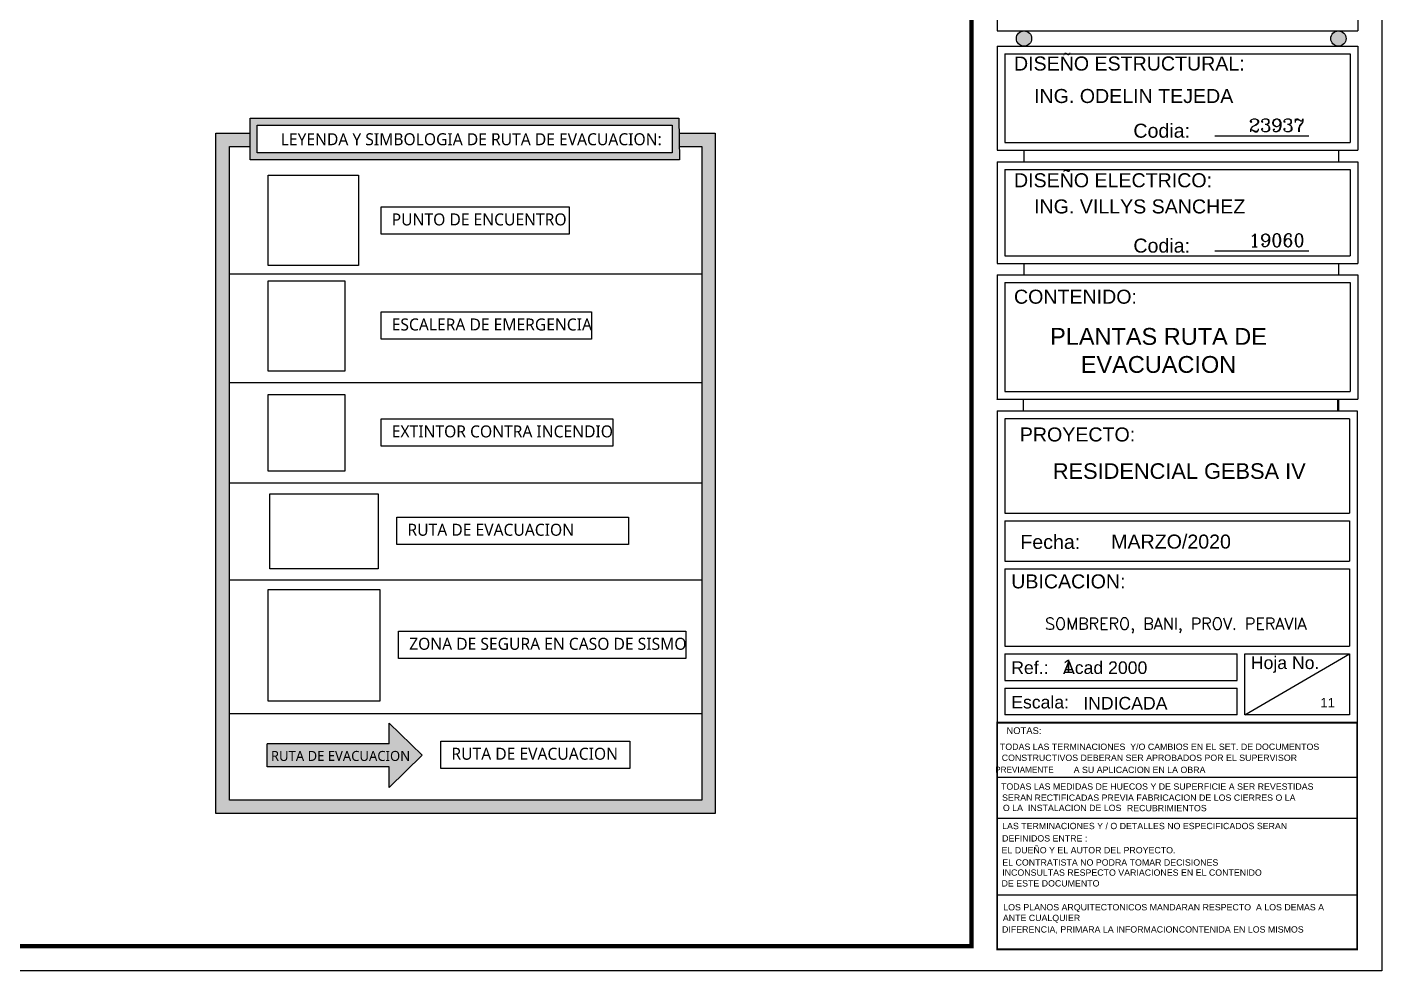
# Model space of a CAD drawing. Header units: feet. Extents: x 1019 to 2236, y -546 to 122.
# Drawn here: x 1108.7 to 1140.28, y -481.55 to -459.55 of the extents above; entities that cross this region are included whole.
import ezdxf
from ezdxf.enums import TextEntityAlignment as Align

# ---------------------------------------------------------------- set-up
doc = ezdxf.new("R2010")
doc.units = ezdxf.units.FT
doc.header["$LTSCALE"] = 0.05
doc.header["$MEASUREMENT"] = 0
doc.linetypes.add('ACAD_ISO03W100', pattern=[30, 12, -18])
for name, color, linetype in [('1', 5, 'ACAD_ISO03W100'), ('MARCO', 1, 'Continuous'), ('SIMBOLOGIA', 6, 'Continuous'), ('Simbolos de evacuacion', 7, 'Continuous'), ('TARGETA', 7, 'Continuous'), ('TARJETA2', 1, 'Continuous'), ('TEXTO', 2, 'Continuous'), ('textos', 7, 'Continuous'), ('TEXXT', 2, 'Continuous'), ('TXT', 2, 'Continuous')]:
    doc.layers.add(name, color=color, linetype=linetype)
doc.styles.add('ads', font='trebuc.ttf', dxfattribs={"height": 0.14})
doc.styles.add('DAMIAN', font='arial.ttf', dxfattribs={"height": 0.12})
doc.styles.add('DIMTEXT', font='arial.ttf')
doc.styles.get("Standard").update_dxf_attribs({"font": 'arial.ttf'})
doc.styles.add('TITTEXTM', font='romanc.shx')
picture_1 = doc.add_image_def('image1.jpg', size_in_pixel=(300, 300))
picture_2 = doc.add_image_def('image2.jpg', size_in_pixel=(240, 283))
picture_3 = doc.add_image_def('image3.jpg', size_in_pixel=(500, 500))
picture_4 = doc.add_image_def('image4.jpg', size_in_pixel=(269, 187))
picture_5 = doc.add_image_def('image5.jpg', size_in_pixel=(300, 300))

# ---------------------------------------------------------------- blocks, each defined once
blk = doc.blocks.new('A$C3F7E4FC5')
at = {"layer": 'Simbolos de evacuacion'}
h = blk.add_hatch(color=94, dxfattribs=at)
h.paths.add_polyline_path([(0.529, 1.476), (0.777, 1.476), (0.388, 1.873), (0, 1.476), (0.248, 1.476), (0.248, 0), (0.529, 0)])
h.paths.add_polyline_path([(0.304, 0.016), (0.304, 1.703), (0.489, 1.703), (0.489, 0.016)], flags=24)
at = {"layer": 'SIMBOLOGIA', "color": 94, "linetype": 'Continuous'}
for p, q in [((0.388, 1.873), (0, 1.476)), ((0.388, 1.873), (0.777, 1.476)), ((0.248, 1.476), (0, 1.476)), ((0.248, 1.476), (0.248, 0)), ((0.529, 1.476), (0.529, 0)), ((0.777, 1.476), (0.529, 1.476)), ((0.529, 0), (0.248, 0))]:
    blk.add_line(p, q, dxfattribs=at)
at = {"layer": 'TXT', "insert": (0.397, 0.046, 1.463), "char_height": 0.12115, "width": 32.52459, "attachment_point": 4, "rotation": 90, "style": 'ads'}
blk.add_mtext('RUTA DE EVACUACION', dxfattribs=at)

msp = doc.modelspace()

# ---------------------------------------------------------------- hatches: boundary and pattern name
at = {"layer": 'Simbolos de evacuacion'}
h = msp.add_hatch(color=94, dxfattribs=at)
h.paths.add_polyline_path([(1123.903, -461.676), (1113.902, -461.676), (1113.902, -462.643), (1123.903, -462.643)])
h.paths.add_polyline_path([(1123.739, -461.84), (1123.739, -462.479), (1114.066, -462.479), (1114.066, -461.84)], flags=16)
h.paths.add_polyline_path([(1113.418, -462.334), (1113.902, -462.334), (1113.902, -462.022), (1113.105, -462.022), (1113.105, -477.885), (1124.74, -477.885), (1124.74, -462.022), (1123.903, -462.022), (1123.903, -462.334), (1124.428, -462.334), (1124.428, -477.573), (1113.418, -477.573)])
h.paths.add_polyline_path([(1114.542, -461.954), (1123.321, -461.954), (1123.321, -462.38), (1114.542, -462.38)], flags=8)
at = {"layer": 'textos'}
h = msp.add_hatch(color=7, dxfattribs=at)
h.paths.add_polyline_path([(1131.936, -459.639, 1), (1131.936, -459.994, 1)])
h.paths.add_polyline_path([(1139.262, -459.639, 1), (1139.262, -459.994, 1)])

# ---------------------------------------------------------------- linework, layer by layer
at = {"layer": '1', "color": 4, "linetype": 'Continuous'}
for p, q in [((1131.308, -477.035), (1139.701, -477.035)), ((1131.308, -477.993), (1139.701, -477.993)), ((1131.308, -479.778), (1139.701, -479.778))]:
    msp.add_line(p, q, dxfattribs=at)
at = {"layer": 'MARCO'}
msp.add_lwpolyline([(1054.272, -425.551), (1140.276, -425.551), (1140.276, -481.554), (1054.272, -481.554)], close=True, dxfattribs=at)
at = {"layer": 'MARCO', "const_width": 0.1}
msp.add_lwpolyline([(1130.712, -426.13), (1054.851, -426.13), (1054.851, -480.975), (1130.712, -480.975)], close=True, dxfattribs=at)
at = {"layer": 'Simbolos de evacuacion'}
for p, q in [((1113.418, -465.302), (1124.428, -465.302)), ((1113.418, -467.839), (1124.428, -467.839)), ((1113.418, -470.172), (1124.428, -470.172)), ((1113.418, -472.433), (1124.428, -472.433)), ((1113.418, -475.553), (1124.428, -475.553))]:
    msp.add_line(p, q, dxfattribs=at)
for points in [[(1113.902, -461.676), (1123.893, -461.676), (1123.903, -462.643), (1113.902, -462.643)], [(1114.066, -461.84), (1123.739, -461.84), (1123.739, -462.479), (1114.066, -462.479)], [(1116.954, -463.737), (1121.333, -463.737), (1121.333, -464.376), (1116.954, -464.376)], [(1116.954, -466.186), (1121.856, -466.186), (1121.856, -466.825), (1116.954, -466.825)], [(1116.954, -468.679), (1122.351, -468.679), (1122.351, -469.318), (1116.954, -469.318)], [(1117.322, -470.972), (1122.718, -470.972), (1122.718, -471.611), (1117.322, -471.611)], [(1117.362, -473.631), (1124.056, -473.631), (1124.056, -474.27), (1117.362, -474.27)], [(1118.345, -476.194), (1122.747, -476.194), (1122.747, -476.833), (1118.345, -476.833)]]:
    msp.add_lwpolyline(points, close=True, dxfattribs=at)
for points in [[(1123.903, -462.022), (1124.74, -462.022), (1124.74, -477.885), (1113.105, -477.885), (1113.105, -462.022), (1113.902, -462.022)], [(1123.903, -462.334), (1124.428, -462.334), (1124.428, -477.573), (1113.418, -477.573), (1113.418, -462.334), (1113.902, -462.334)]]:
    msp.add_lwpolyline(points, dxfattribs=at)
at = {"layer": 'TARGETA', "color": 3}
for p, q in [((1131.308, -457.077), (1131.308, -459.639)), ((1139.717, -457.077), (1139.717, -459.639)), ((1131.308, -459.639), (1139.717, -459.639)), ((1131.308, -459.994), (1131.308, -462.422)), ((1131.308, -459.994), (1139.717, -459.994)), ((1139.717, -459.994), (1139.717, -462.422)), ((1131.487, -460.173), (1131.487, -462.243)), ((1131.487, -460.173), (1139.538, -460.173)), ((1139.538, -460.173), (1139.538, -462.243)), ((1131.308, -462.422), (1139.717, -462.422)), ((1131.487, -462.243), (1139.538, -462.243)), ((1131.308, -462.69), (1131.308, -465.058)), ((1131.308, -462.69), (1139.717, -462.69)), ((1139.717, -462.69), (1139.717, -465.058)), ((1131.487, -462.869), (1131.487, -464.879)), ((1131.487, -462.869), (1139.538, -462.869)), ((1131.487, -462.869), (1131.487, -464.879)), ((1139.538, -462.869), (1139.538, -464.879)), ((1131.308, -465.058), (1139.717, -465.058)), ((1131.487, -464.879), (1139.538, -464.879)), ((1131.487, -464.879), (1139.538, -464.879)), ((1139.261, -465.058), (1139.261, -465.325)), ((1131.308, -465.325), (1131.308, -466.295)), ((1131.308, -465.325), (1131.308, -468.227)), ((1131.308, -465.325), (1131.308, -466.307)), ((1131.308, -465.325), (1139.717, -465.325)), ((1139.717, -465.325), (1139.717, -468.227)), ((1131.487, -465.504), (1131.487, -468.048)), ((1131.487, -465.504), (1139.538, -465.504)), ((1139.538, -465.504), (1139.538, -468.048)), ((1131.308, -468.227), (1139.717, -468.227)), ((1131.487, -468.048), (1139.538, -468.048)), ((1131.308, -468.493), (1139.701, -468.493)), ((1131.308, -468.493), (1131.308, -475.765)), ((1139.701, -468.493), (1139.701, -475.765)), ((1131.487, -468.683), (1131.487, -470.881)), ((1139.522, -468.683), (1131.487, -468.683)), ((1139.522, -468.683), (1139.522, -470.881)), ((1131.487, -470.881), (1139.522, -470.881)), ((1131.487, -471.06), (1139.522, -471.06)), ((1131.487, -471.06), (1131.487, -472.003)), ((1139.522, -471.06), (1139.522, -472.003)), ((1131.487, -472.003), (1139.522, -472.003)), ((1131.487, -472.182), (1131.487, -473.979)), ((1131.487, -472.182), (1139.522, -472.182)), ((1131.487, -472.182), (1139.522, -472.182)), ((1139.522, -472.182), (1139.522, -473.979)), ((1131.487, -473.979), (1139.522, -473.979)), ((1131.487, -474.158), (1131.487, -474.783)), ((1131.487, -474.158), (1136.903, -474.158)), ((1136.903, -474.783), (1136.903, -474.158)), ((1137.082, -474.158), (1139.522, -474.158)), ((1137.082, -475.586), (1139.522, -474.158)), ((1137.082, -475.586), (1137.082, -474.158)), ((1139.522, -474.158), (1139.522, -475.586)), ((1131.487, -474.783), (1136.903, -474.783)), ((1131.487, -474.961), (1131.487, -475.586)), ((1131.487, -474.961), (1136.903, -474.961)), ((1136.903, -475.586), (1136.903, -474.961)), ((1136.903, -475.586), (1131.487, -475.586)), ((1139.522, -475.586), (1137.082, -475.586))]:
    msp.add_line(p, q, dxfattribs=at)
at = {"layer": 'TARJETA2', "color": 7}
msp.add_line((1131.308, -475.765), (1131.308, -481.052), dxfattribs=at)
at = {"layer": 'textos', "color": 7}
for p, q in [((1131.934, -462.422), (1131.934, -462.69)), ((1139.261, -462.422), (1139.261, -462.69)), ((1131.308, -462.69), (1131.308, -464)), ((1131.934, -465.058), (1131.934, -465.325)), ((1131.308, -468.232), (1131.308, -468.227)), ((1131.918, -468.227), (1131.918, -468.493)), ((1139.245, -468.227), (1139.245, -468.493)), ((1139.261, -468.227), (1139.261, -468.495)), ((1139.701, -475.765), (1131.308, -475.765)), ((1139.701, -475.541), (1139.701, -481.052)), ((1131.308, -481.052), (1139.701, -481.052))]:
    msp.add_line(p, q, dxfattribs=at)
for centre in [(1131.936, -459.817), (1139.262, -459.817)]:
    msp.add_circle(centre, 0.178, dxfattribs=at)
at = {"layer": 'TEXXT'}
for p, q in [((1136.382, -462.086), (1138.571, -462.086)), ((1136.382, -464.764), (1138.571, -464.764))]:
    msp.add_line(p, q, dxfattribs=at)
at = {"layer": 'TEXXT', "const_width": 0.0419}
msp.add_lwpolyline([(1131.308, -475.765), (1139.701, -475.765), (1139.701, -481.052), (1131.308, -481.052), (1131.308, -475.765)], dxfattribs=at)

# ---------------------------------------------------------------- block references
at = {"layer": 'Simbolos de evacuacion', "xscale": 1.928256479315962, "yscale": 1.928256479315962, "zscale": 1.928256479315962, "rotation": 270}
msp.add_blockref('A$C3F7E4FC5', (1114.296, -475.778), dxfattribs=at)

# ---------------------------------------------------------------- texts
at = {"style": 'DIMTEXT'}
msp.add_attdef('1', text='1', height=0.314, dxfattribs=at).set_placement((1132.965, -474.611), align=Align.CENTER)
at = {"layer": 'TEXTO', "color": 7}
for s, height, p in [('NOTAS:', 0.1571, (1131.526, -475.874)), ('  PREVIAMENTE', 0.13616, (1131.158, -476.794))]:
    msp.add_text(s, height=height, dxfattribs=at).set_placement(p, align=Align.TOP_LEFT)
at = {"layer": 'textos', "color": 7, "style": 'DAMIAN'}
for s, height, p in [('  Codia:', 0.3268, (1134.231, -461.802)), ('  Codia:', 0.3268, (1134.231, -464.481)), ('Fecha:', 0.3268, (1131.85, -471.389)), ('UBICACION:', 0.3268, (1131.638, -472.309)), ('Hoja No.', 0.2941, (1137.222, -474.222)), ('Ref.:', 0.2941, (1131.638, -474.337)), ('Acad 2000', 0.2941, (1132.845, -474.337)), ('Escala:', 0.2941, (1131.638, -475.141)), ('11', 0.2206, (1138.841, -475.191)), ('TODAS LAS TERMINACIONES  Y/O CAMBIOS EN EL SET. DE DOCUMENTOS', 0.14705, (1131.375, -476.254)), ('CONSTRUCTIVOS DEBERAN SER APROBADOS POR EL SUPERVISOR  ', 0.14705, (1131.416, -476.511)), ('A SU APLICACION EN LA OBRA', 0.14705, (1133.093, -476.792)), ('TODAS LAS MEDIDAS DE HUECOS Y DE SUPERFICIE A SER REVESTIDAS ', 0.14705, (1131.4, -477.182)), ('  SERAN', 0.1471, (1131.31, -477.44)), (' O LA  INSTALACION DE LOS', 0.14705, (1131.387, -477.68)), ('RECTIFICADAS PREVIA FABRICACION DE LOS CIERRES O LA   ', 0.14705, (1132.18, -477.441)), ('RECUBRIMIENTOS', 0.14705, (1134.333, -477.684)), ('LAS TERMINACIONES Y / O DETALLES NO ESPECIFICADOS SERAN ', 0.14705, (1131.426, -478.102)), ('EL DUEÑO Y EL AUTOR DEL PROYECTO.  ', 0.14705, (1131.413, -478.666)), ('  DEFINIDOS ENTRE :', 0.14705, (1131.311, -478.39)), ('  EL CONTRATISTA NO PODRA TOMAR DECISIONES ', 0.14705, (1131.316, -478.952)), ('INCONSULTAS RESPECTO VARIACIONES EN EL CONTENIDO  ', 0.14705, (1131.428, -479.188)), (' DE ESTE DOCUMENTO', 0.14705, (1131.355, -479.439)), ('LOS PLANOS ARQUITECTONICOS MANDARAN RESPECTO  A LOS DEMAS A ', 0.14705, (1131.452, -479.996)), ('DIFERENCIA, PRIMARA LA INFORMACIONCONTENIDA EN LOS MISMOS', 0.14705, (1131.423, -480.513)), ('  ANTE CUALQUIER  ', 0.14705, (1131.328, -480.245))]:
    msp.add_text(s, height=height, dxfattribs=at).set_placement(p, align=Align.TOP_LEFT)
for s, height, p in [('MARZO/2020', 0.3268, (1133.967, -471.708)), ('INDICADA', 0.2941, (1133.316, -475.46))]:
    msp.add_text(s, height=height, dxfattribs=at).set_placement(p)
at = {"layer": 'textos', "color": 7}
for s, insert, char_height, width, attachment_point, style in [('DISEÑO ESTRUCTURAL:', (1131.702, -460.236), 0.32678, 11.61452, 1, 'DAMIAN'), ('ING. ODELIN TEJEDA', (1132.171, -460.993), 0.32678, 11.60488, 1, 'DAMIAN'), ('23937', (1137.177, -461.84), 0.3031, 33.782, 4, 'TITTEXTM'), ('DISEÑO ELECTRICO:', (1131.702, -463.123), 0.32678, 58.95296, 4, 'DAMIAN'), ('ING. VILLYS SANCHEZ', (1132.171, -463.568), 0.32678, 11.60488, 1, 'DAMIAN'), ('19060', (1137.177, -464.519), 0.3031, 33.782, 4, 'TITTEXTM'), ('CONTENIDO:', (1131.702, -465.672), 0.3268, 11.61452, 1, 'DAMIAN'), ('PLANTAS RUTA DE \\PEVACUACION', (1135.07, -466.565), 0.39214, 13.92586, 2, 'DAMIAN'), ('PROYECTO:', (1131.838, -468.884), 0.3268, 11.61452, 1, 'DAMIAN'), ('RESIDENCIAL GEBSA IV', (1135.554, -469.719), 0.36322, 12.89883, 2, 'DAMIAN'), ('SOMBRERO, BANI, PROV. PERAVIA', (1135.472, -473.325), 0.27241, 9.67412, 2, 'TITTEXTM')]:
    msp.add_mtext(s, dxfattribs=dict(at, insert=insert, char_height=char_height, width=width, attachment_point=attachment_point, style=style))
at = {"layer": 'TXT', "char_height": 0.27955, "width": 75.04873, "attachment_point": 4, "style": 'ads'}
for s, insert in [('LEYENDA Y SIMBOLOGIA DE RUTA DE EVACUACION:', (1114.612, -462.167)), ('PUNTO DE ENCUENTRO', (1117.2, -464.036)), ('ESCALERA DE EMERGENCIA', (1117.2, -466.485)), ('EXTINTOR CONTRA INCENDIO', (1117.2, -468.978)), ('RUTA DE EVACUACION', (1117.567, -471.271)), ('ZONA DE SEGURA EN CASO DE SISMO', (1117.607, -473.93)), ('RUTA DE EVACUACION', (1118.591, -476.493))]:
    msp.add_mtext(s, dxfattribs=dict(at, insert=insert))

# ---------------------------------------------------------------- pictures from other files: only their frames are drawn
at = {"layer": 'Simbolos de evacuacion'}
image = msp.add_image(picture_1, insert=(1114.321, -465.11), size_in_units=(2.108, 2.108), dxfattribs=at)
image.dxf.flags = 7
image = msp.add_image(picture_2, insert=(1114.321, -467.573), size_in_units=(1.788, 2.108), dxfattribs=at)
image.dxf.flags = 7
image = msp.add_image(picture_3, insert=(1114.321, -469.906), size_in_units=(1.788, 1.788), dxfattribs=at)
image.dxf.flags = 7
image = msp.add_image(picture_4, insert=(1114.361, -472.182), size_in_units=(2.523, 1.754), rotation=0, dxfattribs=at)
image.dxf.flags = 7
image = msp.add_image(picture_5, insert=(1114.321, -475.265), size_in_units=(2.603, 2.603), dxfattribs=at)
image.dxf.flags = 7

doc.saveas('drawing.dxf')
